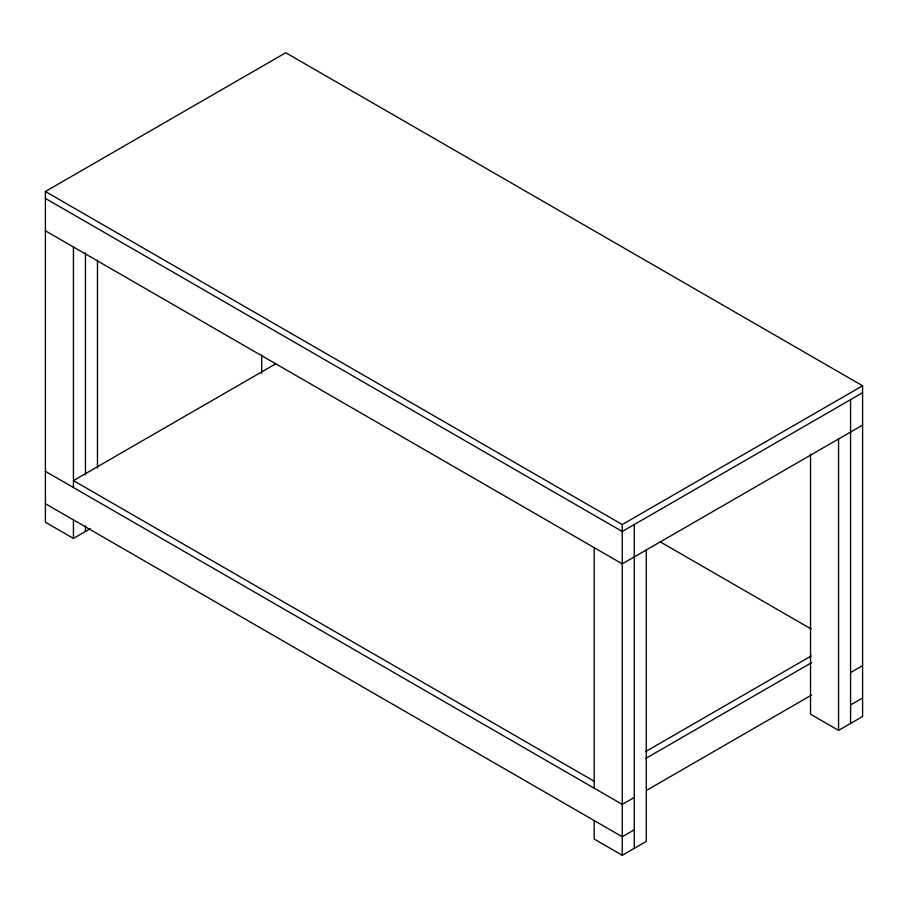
<?xml version="1.0" encoding="UTF-8"?>
<svg xmlns="http://www.w3.org/2000/svg" width="908" height="908" viewBox="0 0 908 908"><rect width="100%" height="100%" fill="white"/><g stroke="black" fill="none" stroke-linecap="round" stroke-linejoin="round"><path stroke-width="1.36" d="M90.267 528.706L73.446 538.421L45.4 522.225L45.4 191.497L285.748 52.732L862.6 385.775L862.6 716.503L838.561 730.384L810.526 714.187L810.526 454.023M275.782 363.779L73.446 480.593L594.207 781.255M45.4 191.497L622.252 524.54L862.6 385.775M862.6 392.71L622.252 531.475L45.4 198.432M862.6 425.092L622.252 563.857L45.4 230.814M645.713 751.529L811.264 655.939M645.713 758.464L811.536 662.715M634.261 797.451L622.252 804.386L45.4 471.343M646.553 790.357L811.536 695.097M850.58 672.556L862.6 665.621M634.261 829.833L622.252 836.767L45.4 503.724M850.58 704.937L862.6 698.002M594.207 820.582L594.207 839.083L622.252 855.268L646.28 841.387L646.28 549.976M660.15 541.804L811.219 629.017M850.58 399.645L850.58 723.438M838.561 438.961L838.561 730.384M634.261 524.54L634.261 848.333M622.252 524.54L622.252 855.268M594.207 547.66L594.207 788.201M261.72 354.903L261.72 373.29M97.474 260.131L97.474 467.983M85.454 252.799L85.454 474.941M85.454 525.823L85.454 531.475M73.446 247.01L73.446 487.539M73.446 519.921L73.446 538.421"/></g></svg>
